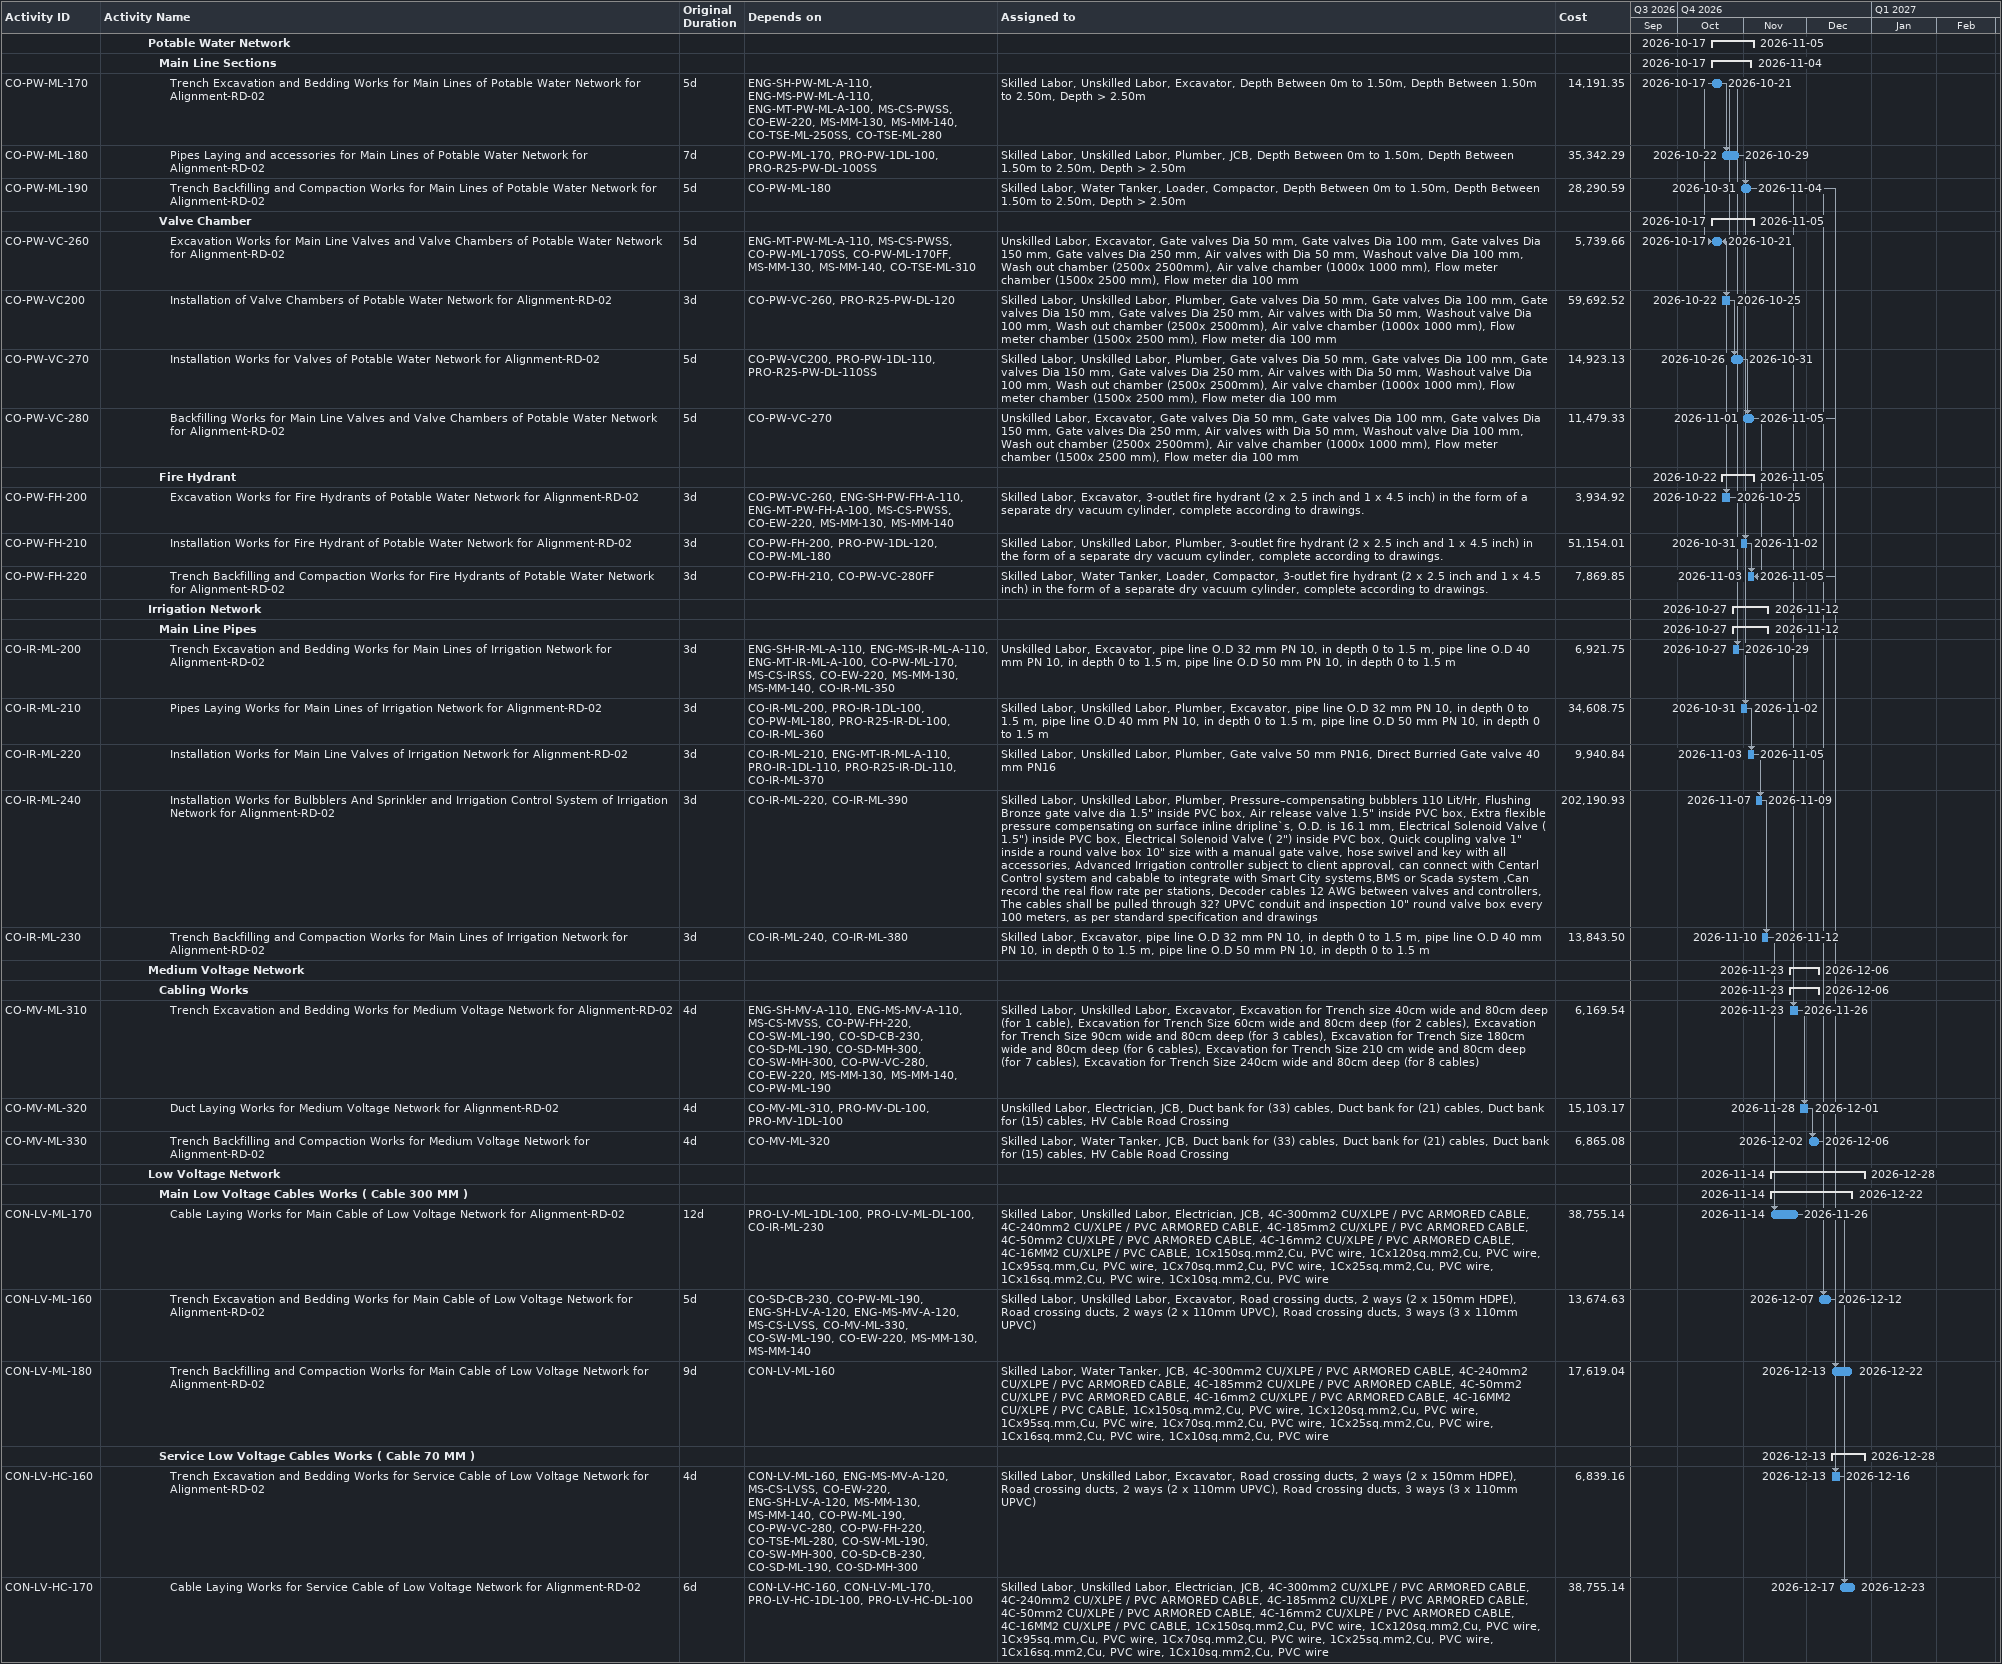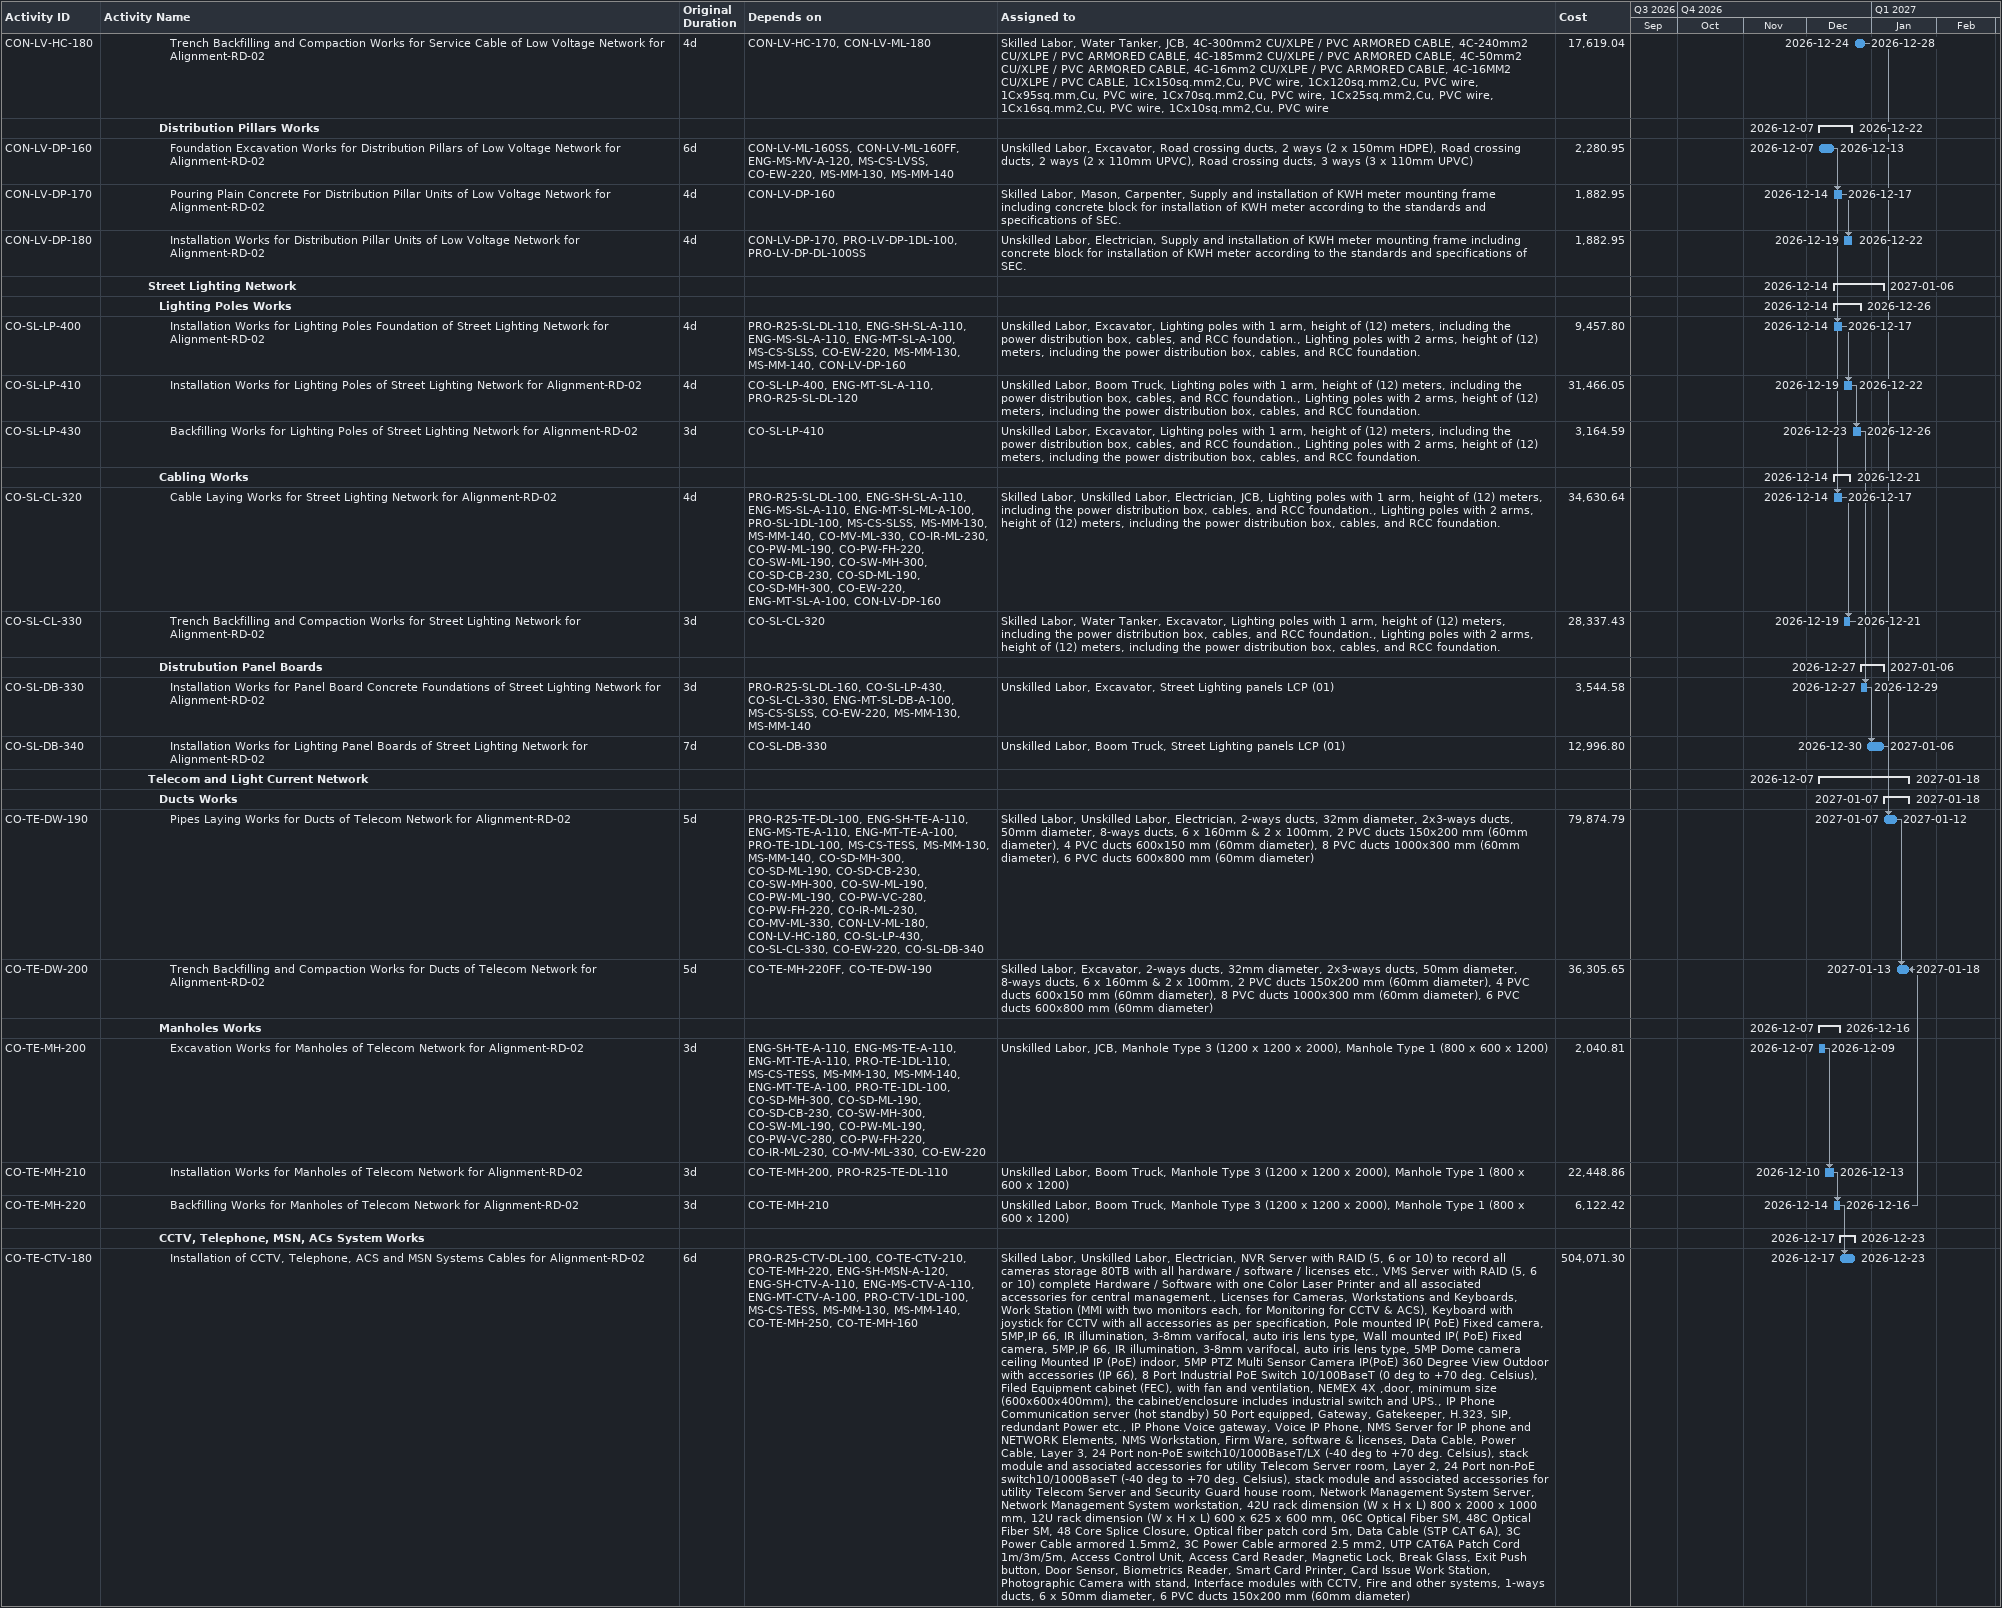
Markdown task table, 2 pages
| ID | Level | Task | Original duration | Start | Finish | Predecessors | Resources | Cost |
|---|---|---|---|---|---|---|---|---|
|  | 5 | **Potable Water Network** |  | 2026-10-17 | 2026-11-05 |  |  |  |
|  | 6 | **Main Line Sections** |  | 2026-10-17 | 2026-11-04 |  |  |  |
| CO-PW-ML-170 | 7 | Trench Excavation and Bedding Works for Main Lines of Potable Water Network for Alignment-RD-02 | 5d | 2026-10-17 | 2026-10-21 | ENG-SH-PW-ML-A-110, ENG-MS-PW-ML-A-110, ENG-MT-PW-ML-A-100, MS-CS-PWSS, CO-EW-220, MS-MM-130, MS-MM-140, CO-TSE-ML-250SS, CO-TSE-ML-280 | Skilled Labor, Unskilled Labor, Excavator, Depth Between 0m to 1.50m, Depth Between 1.50m to 2.50m, Depth > 2.50m | 14191.35 |
| CO-PW-ML-180 | 7 | Pipes Laying and accessories for Main Lines of Potable Water Network for Alignment-RD-02 | 7d | 2026-10-22 | 2026-10-29 | CO-PW-ML-170, PRO-PW-1DL-100, PRO-R25-PW-DL-100SS | Skilled Labor, Unskilled Labor, Plumber, JCB, Depth Between 0m to 1.50m, Depth Between 1.50m to 2.50m, Depth > 2.50m | 35342.29 |
| CO-PW-ML-190 | 7 | Trench Backfilling and Compaction Works for Main Lines of Potable Water Network for Alignment-RD-02 | 5d | 2026-10-31 | 2026-11-04 | CO-PW-ML-180 | Skilled Labor, Water Tanker, Loader, Compactor, Depth Between 0m to 1.50m, Depth Between 1.50m to 2.50m, Depth > 2.50m | 28290.59 |
|  | 6 | **Valve Chamber** |  | 2026-10-17 | 2026-11-05 |  |  |  |
| CO-PW-VC-260 | 7 | Excavation Works for Main Line Valves and Valve Chambers of Potable Water Network for Alignment-RD-02 | 5d | 2026-10-17 | 2026-10-21 | ENG-MT-PW-ML-A-110, MS-CS-PWSS, CO-PW-ML-170SS, CO-PW-ML-170FF, MS-MM-130, MS-MM-140, CO-TSE-ML-310 | Unskilled Labor, Excavator, Gate valves Dia 50 mm, Gate valves Dia 100 mm, Gate valves Dia 150 mm, Gate valves Dia 250 mm, Air valves with Dia 50 mm, Washout valve Dia 100 mm, Wash out chamber (2500x 2500mm), Air valve chamber (1000x 1000 mm), Flow meter chamber (1500x 2500 mm), Flow meter dia 100 mm | 5739.66 |
| CO-PW-VC200 | 7 | Installation of Valve Chambers of Potable Water Network for Alignment-RD-02 | 3d | 2026-10-22 | 2026-10-25 | CO-PW-VC-260, PRO-R25-PW-DL-120 | Skilled Labor, Unskilled Labor, Plumber, Gate valves Dia 50 mm, Gate valves Dia 100 mm, Gate valves Dia 150 mm, Gate valves Dia 250 mm, Air valves with Dia 50 mm, Washout valve Dia 100 mm, Wash out chamber (2500x 2500mm), Air valve chamber (1000x 1000 mm), Flow meter chamber (1500x 2500 mm), Flow meter dia 100 mm | 59692.52 |
| CO-PW-VC-270 | 7 | Installation Works for Valves of Potable Water Network for Alignment-RD-02 | 5d | 2026-10-26 | 2026-10-31 | CO-PW-VC200, PRO-PW-1DL-110, PRO-R25-PW-DL-110SS | Skilled Labor, Unskilled Labor, Plumber, Gate valves Dia 50 mm, Gate valves Dia 100 mm, Gate valves Dia 150 mm, Gate valves Dia 250 mm, Air valves with Dia 50 mm, Washout valve Dia 100 mm, Wash out chamber (2500x 2500mm), Air valve chamber (1000x 1000 mm), Flow meter chamber (1500x 2500 mm), Flow meter dia 100 mm | 14923.13 |
| CO-PW-VC-280 | 7 | Backfilling Works for Main Line Valves and Valve Chambers of Potable Water Network for Alignment-RD-02 | 5d | 2026-11-01 | 2026-11-05 | CO-PW-VC-270 | Unskilled Labor, Excavator, Gate valves Dia 50 mm, Gate valves Dia 100 mm, Gate valves Dia 150 mm, Gate valves Dia 250 mm, Air valves with Dia 50 mm, Washout valve Dia 100 mm, Wash out chamber (2500x 2500mm), Air valve chamber (1000x 1000 mm), Flow meter chamber (1500x 2500 mm), Flow meter dia 100 mm | 11479.33 |
|  | 6 | **Fire Hydrant** |  | 2026-10-22 | 2026-11-05 |  |  |  |
| CO-PW-FH-200 | 7 | Excavation Works for Fire Hydrants of Potable Water Network for Alignment-RD-02 | 3d | 2026-10-22 | 2026-10-25 | CO-PW-VC-260, ENG-SH-PW-FH-A-110, ENG-MT-PW-FH-A-100, MS-CS-PWSS, CO-EW-220, MS-MM-130, MS-MM-140 | Skilled Labor, Excavator, 3-outlet fire hydrant (2 x 2.5 inch and 1 x 4.5 inch) in the form of a separate dry vacuum cylinder, complete according to drawings. | 3934.92 |
| CO-PW-FH-210 | 7 | Installation Works for Fire Hydrant of Potable Water Network for Alignment-RD-02 | 3d | 2026-10-31 | 2026-11-02 | CO-PW-FH-200, PRO-PW-1DL-120, CO-PW-ML-180 | Skilled Labor, Unskilled Labor, Plumber, 3-outlet fire hydrant (2 x 2.5 inch and 1 x 4.5 inch) in the form of a separate dry vacuum cylinder, complete according to drawings. | 51154.01 |
| CO-PW-FH-220 | 7 | Trench Backfilling and Compaction Works for Fire Hydrants of Potable Water Network for Alignment-RD-02 | 3d | 2026-11-03 | 2026-11-05 | CO-PW-FH-210, CO-PW-VC-280FF | Skilled Labor, Water Tanker, Loader, Compactor, 3-outlet fire hydrant (2 x 2.5 inch and 1 x 4.5 inch) in the form of a separate dry vacuum cylinder, complete according to drawings. | 7869.85 |
|  | 5 | **Irrigation Network** |  | 2026-10-27 | 2026-11-12 |  |  |  |
|  | 6 | **Main Line Pipes** |  | 2026-10-27 | 2026-11-12 |  |  |  |
| CO-IR-ML-200 | 7 | Trench Excavation and Bedding Works for Main Lines of Irrigation Network for Alignment-RD-02 | 3d | 2026-10-27 | 2026-10-29 | ENG-SH-IR-ML-A-110, ENG-MS-IR-ML-A-110, ENG-MT-IR-ML-A-100, CO-PW-ML-170, MS-CS-IRSS, CO-EW-220, MS-MM-130, MS-MM-140, CO-IR-ML-350 | Unskilled Labor, Excavator, pipe line O.D 32 mm PN 10, in depth 0 to 1.5 m, pipe line O.D 40 mm PN 10, in depth 0 to 1.5 m, pipe line O.D 50 mm PN 10, in depth 0 to 1.5 m | 6921.75 |
| CO-IR-ML-210 | 7 | Pipes Laying Works for Main Lines of Irrigation Network for Alignment-RD-02 | 3d | 2026-10-31 | 2026-11-02 | CO-IR-ML-200, PRO-IR-1DL-100, CO-PW-ML-180, PRO-R25-IR-DL-100, CO-IR-ML-360 | Skilled Labor, Unskilled Labor, Plumber, Excavator, pipe line O.D 32 mm PN 10, in depth 0 to 1.5 m, pipe line O.D 40 mm PN 10, in depth 0 to 1.5 m, pipe line O.D 50 mm PN 10, in depth 0 to 1.5 m | 34608.75 |
| CO-IR-ML-220 | 7 | Installation Works for Main Line Valves of Irrigation Network for Alignment-RD-02 | 3d | 2026-11-03 | 2026-11-05 | CO-IR-ML-210, ENG-MT-IR-ML-A-110, PRO-IR-1DL-110, PRO-R25-IR-DL-110, CO-IR-ML-370 | Skilled Labor, Unskilled Labor, Plumber, Gate valve 50 mm PN16, Direct Burried Gate valve 40 mm PN16 | 9940.84 |
| CO-IR-ML-240 | 7 | Installation Works for Bulbblers And Sprinkler and Irrigation Control System of Irrigation Network for Alignment-RD-02 | 3d | 2026-11-07 | 2026-11-09 | CO-IR-ML-220, CO-IR-ML-390 | Skilled Labor, Unskilled Labor, Plumber, Pressure–compensating bubblers 110 Lit/Hr, Flushing Bronze gate valve dia 1.5" inside PVC box, Air release valve 1.5" inside PVC box, Extra flexible pressure compensating on surface inline dripline`s, O.D. is 16.1 mm, Electrical Solenoid Valve ( 1.5") inside PVC box, Electrical Solenoid Valve ( 2") inside PVC box, Quick coupling valve 1" inside a round valve box 10" size with a manual gate valve, hose swivel and key with all accessories, Advanced Irrigation controller subject to client approval, can connect with Centarl Control system and cabable to integrate with Smart City systems,BMS or Scada system ,Can record the real flow rate per stations, Decoder cables 12 AWG between valves and controllers, The cables shall be pulled through 32? UPVC conduit and inspection 10" round valve box every 100 meters, as per standard specification and drawings | 202190.93 |
| CO-IR-ML-230 | 7 | Trench Backfilling and Compaction Works for Main Lines of Irrigation Network for Alignment-RD-02 | 3d | 2026-11-10 | 2026-11-12 | CO-IR-ML-240, CO-IR-ML-380 | Skilled Labor, Excavator, pipe line O.D 32 mm PN 10, in depth 0 to 1.5 m, pipe line O.D 40 mm PN 10, in depth 0 to 1.5 m, pipe line O.D 50 mm PN 10, in depth 0 to 1.5 m | 13843.50 |
|  | 5 | **Medium Voltage Network** |  | 2026-11-23 | 2026-12-06 |  |  |  |
|  | 6 | **Cabling Works** |  | 2026-11-23 | 2026-12-06 |  |  |  |
| CO-MV-ML-310 | 7 | Trench Excavation and Bedding Works for Medium Voltage Network for Alignment-RD-02 | 4d | 2026-11-23 | 2026-11-26 | ENG-SH-MV-A-110, ENG-MS-MV-A-110, MS-CS-MVSS, CO-PW-FH-220, CO-SW-ML-190, CO-SD-CB-230, CO-SD-ML-190, CO-SD-MH-300, CO-SW-MH-300, CO-PW-VC-280, CO-EW-220, MS-MM-130, MS-MM-140, CO-PW-ML-190 | Skilled Labor, Unskilled Labor, Excavator, Excavation for Trench size 40cm wide and 80cm deep (for 1 cable), Excavation for Trench Size 60cm wide and 80cm deep (for 2 cables), Excavation for Trench Size 90cm wide and 80cm deep (for 3 cables), Excavation for Trench Size 180cm wide and 80cm deep (for 6 cables), Excavation for Trench Size 210 cm wide and 80cm deep (for 7 cables), Excavation for Trench Size 240cm wide and 80cm deep (for 8 cables) | 6169.54 |
| CO-MV-ML-320 | 7 | Duct Laying Works for Medium Voltage Network for Alignment-RD-02 | 4d | 2026-11-28 | 2026-12-01 | CO-MV-ML-310, PRO-MV-DL-100, PRO-MV-1DL-100 | Unskilled Labor, Electrician, JCB, Duct bank for (33) cables, Duct bank for (21) cables, Duct bank for (15) cables, HV Cable Road Crossing | 15103.17 |
| CO-MV-ML-330 | 7 | Trench Backfilling and Compaction Works for Medium Voltage Network for Alignment-RD-02 | 4d | 2026-12-02 | 2026-12-06 | CO-MV-ML-320 | Skilled Labor, Water Tanker, JCB, Duct bank for (33) cables, Duct bank for (21) cables, Duct bank for (15) cables, HV Cable Road Crossing | 6865.08 |
|  | 5 | **Low Voltage Network** |  | 2026-11-14 | 2026-12-28 |  |  |  |
|  | 6 | **Main Low Voltage Cables Works ( Cable 300 MM )** |  | 2026-11-14 | 2026-12-22 |  |  |  |
| CON-LV-ML-170 | 7 | Cable Laying Works for Main Cable of Low Voltage Network for Alignment-RD-02 | 12d | 2026-11-14 | 2026-11-26 | PRO-LV-ML-1DL-100, PRO-LV-ML-DL-100, CO-IR-ML-230 | Skilled Labor, Unskilled Labor, Electrician, JCB, 4C-300mm2 CU/XLPE / PVC ARMORED CABLE, 4C-240mm2 CU/XLPE / PVC ARMORED CABLE, 4C-185mm2 CU/XLPE / PVC ARMORED CABLE, 4C-50mm2 CU/XLPE / PVC ARMORED CABLE, 4C-16mm2 CU/XLPE / PVC ARMORED CABLE, 4C-16MM2 CU/XLPE / PVC CABLE, 1Cx150sq.mm2,Cu, PVC wire, 1Cx120sq.mm2,Cu, PVC wire, 1Cx95sq.mm,Cu, PVC wire, 1Cx70sq.mm2,Cu, PVC wire, 1Cx25sq.mm2,Cu, PVC wire, 1Cx16sq.mm2,Cu, PVC wire, 1Cx10sq.mm2,Cu, PVC wire | 38755.14 |
| CON-LV-ML-160 | 7 | Trench Excavation and Bedding Works for Main Cable of Low Voltage Network for Alignment-RD-02 | 5d | 2026-12-07 | 2026-12-12 | CO-SD-CB-230, CO-PW-ML-190, ENG-SH-LV-A-120, ENG-MS-MV-A-120, MS-CS-LVSS, CO-MV-ML-330, CO-SW-ML-190, CO-EW-220, MS-MM-130, MS-MM-140 | Skilled Labor, Unskilled Labor, Excavator, Road crossing ducts, 2 ways (2 x 150mm HDPE), Road crossing ducts, 2 ways (2 x 110mm UPVC), Road crossing ducts, 3 ways (3 x 110mm UPVC) | 13674.63 |
| CON-LV-ML-180 | 7 | Trench Backfilling and Compaction Works for Main Cable of Low Voltage Network for Alignment-RD-02 | 9d | 2026-12-13 | 2026-12-22 | CON-LV-ML-160 | Skilled Labor, Water Tanker, JCB, 4C-300mm2 CU/XLPE / PVC ARMORED CABLE, 4C-240mm2 CU/XLPE / PVC ARMORED CABLE, 4C-185mm2 CU/XLPE / PVC ARMORED CABLE, 4C-50mm2 CU/XLPE / PVC ARMORED CABLE, 4C-16mm2 CU/XLPE / PVC ARMORED CABLE, 4C-16MM2 CU/XLPE / PVC CABLE, 1Cx150sq.mm2,Cu, PVC wire, 1Cx120sq.mm2,Cu, PVC wire, 1Cx95sq.mm,Cu, PVC wire, 1Cx70sq.mm2,Cu, PVC wire, 1Cx25sq.mm2,Cu, PVC wire, 1Cx16sq.mm2,Cu, PVC wire, 1Cx10sq.mm2,Cu, PVC wire | 17619.04 |
|  | 6 | **Service Low Voltage Cables Works ( Cable 70 MM )** |  | 2026-12-13 | 2026-12-28 |  |  |  |
| CON-LV-HC-160 | 7 | Trench Excavation and Bedding Works for Service Cable of Low Voltage Network for Alignment-RD-02 | 4d | 2026-12-13 | 2026-12-16 | CON-LV-ML-160, ENG-MS-MV-A-120, MS-CS-LVSS, CO-EW-220, ENG-SH-LV-A-120, MS-MM-130, MS-MM-140, CO-PW-ML-190, CO-PW-VC-280, CO-PW-FH-220, CO-TSE-ML-280, CO-SW-ML-190, CO-SW-MH-300, CO-SD-CB-230, CO-SD-ML-190, CO-SD-MH-300 | Skilled Labor, Unskilled Labor, Excavator, Road crossing ducts, 2 ways (2 x 150mm HDPE), Road crossing ducts, 2 ways (2 x 110mm UPVC), Road crossing ducts, 3 ways (3 x 110mm UPVC) | 6839.16 |
| CON-LV-HC-170 | 7 | Cable Laying Works for Service Cable of Low Voltage Network for Alignment-RD-02 | 6d | 2026-12-17 | 2026-12-23 | CON-LV-HC-160, CON-LV-ML-170, PRO-LV-HC-1DL-100, PRO-LV-HC-DL-100 | Skilled Labor, Unskilled Labor, Electrician, JCB, 4C-300mm2 CU/XLPE / PVC ARMORED CABLE, 4C-240mm2 CU/XLPE / PVC ARMORED CABLE, 4C-185mm2 CU/XLPE / PVC ARMORED CABLE, 4C-50mm2 CU/XLPE / PVC ARMORED CABLE, 4C-16mm2 CU/XLPE / PVC ARMORED CABLE, 4C-16MM2 CU/XLPE / PVC CABLE, 1Cx150sq.mm2,Cu, PVC wire, 1Cx120sq.mm2,Cu, PVC wire, 1Cx95sq.mm,Cu, PVC wire, 1Cx70sq.mm2,Cu, PVC wire, 1Cx25sq.mm2,Cu, PVC wire, 1Cx16sq.mm2,Cu, PVC wire, 1Cx10sq.mm2,Cu, PVC wire | 38755.14 |
| CON-LV-HC-180 | 7 | Trench Backfilling and Compaction Works for Service Cable of Low Voltage Network for Alignment-RD-02 | 4d | 2026-12-24 | 2026-12-28 | CON-LV-HC-170, CON-LV-ML-180 | Skilled Labor, Water Tanker, JCB, 4C-300mm2 CU/XLPE / PVC ARMORED CABLE, 4C-240mm2 CU/XLPE / PVC ARMORED CABLE, 4C-185mm2 CU/XLPE / PVC ARMORED CABLE, 4C-50mm2 CU/XLPE / PVC ARMORED CABLE, 4C-16mm2 CU/XLPE / PVC ARMORED CABLE, 4C-16MM2 CU/XLPE / PVC CABLE, 1Cx150sq.mm2,Cu, PVC wire, 1Cx120sq.mm2,Cu, PVC wire, 1Cx95sq.mm,Cu, PVC wire, 1Cx70sq.mm2,Cu, PVC wire, 1Cx25sq.mm2,Cu, PVC wire, 1Cx16sq.mm2,Cu, PVC wire, 1Cx10sq.mm2,Cu, PVC wire | 17619.04 |
|  | 6 | **Distribution Pillars Works** |  | 2026-12-07 | 2026-12-22 |  |  |  |
| CON-LV-DP-160 | 7 | Foundation Excavation Works for Distribution Pillars of Low Voltage Network for Alignment-RD-02 | 6d | 2026-12-07 | 2026-12-13 | CON-LV-ML-160SS, CON-LV-ML-160FF, ENG-MS-MV-A-120, MS-CS-LVSS, CO-EW-220, MS-MM-130, MS-MM-140 | Unskilled Labor, Excavator, Road crossing ducts, 2 ways (2 x 150mm HDPE), Road crossing ducts, 2 ways (2 x 110mm UPVC), Road crossing ducts, 3 ways (3 x 110mm UPVC) | 2280.95 |
| CON-LV-DP-170 | 7 | Pouring Plain Concrete For Distribution Pillar Units of Low Voltage Network for Alignment-RD-02 | 4d | 2026-12-14 | 2026-12-17 | CON-LV-DP-160 | Skilled Labor, Mason, Carpenter, Supply and installation of KWH meter mounting frame including concrete block for installation of KWH meter according to the standards and specifications of SEC. | 1882.95 |
| CON-LV-DP-180 | 7 | Installation Works for Distribution Pillar Units of Low Voltage Network for Alignment-RD-02 | 4d | 2026-12-19 | 2026-12-22 | CON-LV-DP-170, PRO-LV-DP-1DL-100, PRO-LV-DP-DL-100SS | Unskilled Labor, Electrician, Supply and installation of KWH meter mounting frame including concrete block for installation of KWH meter according to the standards and specifications of SEC. | 1882.95 |
|  | 5 | **Street Lighting Network** |  | 2026-12-14 | 2027-01-06 |  |  |  |
|  | 6 | **Lighting Poles Works** |  | 2026-12-14 | 2026-12-26 |  |  |  |
| CO-SL-LP-400 | 7 | Installation Works for Lighting Poles Foundation of Street Lighting Network for Alignment-RD-02 | 4d | 2026-12-14 | 2026-12-17 | PRO-R25-SL-DL-110, ENG-SH-SL-A-110, ENG-MS-SL-A-110, ENG-MT-SL-A-100, MS-CS-SLSS, CO-EW-220, MS-MM-130, MS-MM-140, CON-LV-DP-160 | Unskilled Labor, Excavator, Lighting poles with 1 arm, height of (12) meters, including the power distribution box, cables, and RCC foundation., Lighting poles with 2 arms, height of (12) meters, including the power distribution box, cables, and RCC foundation. | 9457.80 |
| CO-SL-LP-410 | 7 | Installation Works for Lighting Poles of Street Lighting Network for Alignment-RD-02 | 4d | 2026-12-19 | 2026-12-22 | CO-SL-LP-400, ENG-MT-SL-A-110, PRO-R25-SL-DL-120 | Unskilled Labor, Boom Truck, Lighting poles with 1 arm, height of (12) meters, including the power distribution box, cables, and RCC foundation., Lighting poles with 2 arms, height of (12) meters, including the power distribution box, cables, and RCC foundation. | 31466.05 |
| CO-SL-LP-430 | 7 | Backfilling Works for Lighting Poles of Street Lighting Network for Alignment-RD-02 | 3d | 2026-12-23 | 2026-12-26 | CO-SL-LP-410 | Unskilled Labor, Excavator, Lighting poles with 1 arm, height of (12) meters, including the power distribution box, cables, and RCC foundation., Lighting poles with 2 arms, height of (12) meters, including the power distribution box, cables, and RCC foundation. | 3164.59 |
|  | 6 | **Cabling Works** |  | 2026-12-14 | 2026-12-21 |  |  |  |
| CO-SL-CL-320 | 7 | Cable Laying Works for Street Lighting Network for Alignment-RD-02 | 4d | 2026-12-14 | 2026-12-17 | PRO-R25-SL-DL-100, ENG-SH-SL-A-110, ENG-MS-SL-A-110, ENG-MT-SL-ML-A-100, PRO-SL-1DL-100, MS-CS-SLSS, MS-MM-130, MS-MM-140, CO-MV-ML-330, CO-IR-ML-230, CO-PW-ML-190, CO-PW-FH-220, CO-SW-ML-190, CO-SW-MH-300, CO-SD-CB-230, CO-SD-ML-190, CO-SD-MH-300, CO-EW-220, ENG-MT-SL-A-100, CON-LV-DP-160 | Skilled Labor, Unskilled Labor, Electrician, JCB, Lighting poles with 1 arm, height of (12) meters, including the power distribution box, cables, and RCC foundation., Lighting poles with 2 arms, height of (12) meters, including the power distribution box, cables, and RCC foundation. | 34630.64 |
| CO-SL-CL-330 | 7 | Trench Backfilling and Compaction Works for Street Lighting Network for Alignment-RD-02 | 3d | 2026-12-19 | 2026-12-21 | CO-SL-CL-320 | Skilled Labor, Water Tanker, Excavator, Lighting poles with 1 arm, height of (12) meters, including the power distribution box, cables, and RCC foundation., Lighting poles with 2 arms, height of (12) meters, including the power distribution box, cables, and RCC foundation. | 28337.43 |
|  | 6 | **Distrubution Panel Boards** |  | 2026-12-27 | 2027-01-06 |  |  |  |
| CO-SL-DB-330 | 7 | Installation Works for Panel Board Concrete Foundations of Street Lighting Network for Alignment-RD-02 | 3d | 2026-12-27 | 2026-12-29 | PRO-R25-SL-DL-160, CO-SL-LP-430, CO-SL-CL-330, ENG-MT-SL-DB-A-100, MS-CS-SLSS, CO-EW-220, MS-MM-130, MS-MM-140 | Unskilled Labor, Excavator, Street Lighting panels LCP (01) | 3544.58 |
| CO-SL-DB-340 | 7 | Installation Works for Lighting Panel Boards of Street Lighting Network for Alignment-RD-02 | 7d | 2026-12-30 | 2027-01-06 | CO-SL-DB-330 | Unskilled Labor, Boom Truck, Street Lighting panels LCP (01) | 12996.80 |
|  | 5 | **Telecom and Light Current Network** |  | 2026-12-07 | 2027-01-18 |  |  |  |
|  | 6 | **Ducts Works** |  | 2027-01-07 | 2027-01-18 |  |  |  |
| CO-TE-DW-190 | 7 | Pipes Laying Works for Ducts of Telecom Network for Alignment-RD-02 | 5d | 2027-01-07 | 2027-01-12 | PRO-R25-TE-DL-100, ENG-SH-TE-A-110, ENG-MS-TE-A-110, ENG-MT-TE-A-100, PRO-TE-1DL-100, MS-CS-TESS, MS-MM-130, MS-MM-140, CO-SD-MH-300, CO-SD-ML-190, CO-SD-CB-230, CO-SW-MH-300, CO-SW-ML-190, CO-PW-ML-190, CO-PW-VC-280, CO-PW-FH-220, CO-IR-ML-230, CO-MV-ML-330, CON-LV-ML-180, CON-LV-HC-180, CO-SL-LP-430, CO-SL-CL-330, CO-EW-220, CO-SL-DB-340 | Skilled Labor, Unskilled Labor, Electrician, 2-ways ducts, 32mm diameter, 2x3-ways ducts, 50mm diameter, 8-ways ducts, 6 x 160mm & 2 x 100mm, 2 PVC ducts 150x200 mm (60mm diameter), 4 PVC ducts 600x150 mm (60mm diameter), 8 PVC ducts 1000x300 mm (60mm diameter), 6 PVC ducts 600x800 mm (60mm diameter) | 79874.79 |
| CO-TE-DW-200 | 7 | Trench Backfilling and Compaction Works for Ducts of Telecom Network for Alignment-RD-02 | 5d | 2027-01-13 | 2027-01-18 | CO-TE-MH-220FF, CO-TE-DW-190 | Skilled Labor, Excavator, 2-ways ducts, 32mm diameter, 2x3-ways ducts, 50mm diameter, 8-ways ducts, 6 x 160mm & 2 x 100mm, 2 PVC ducts 150x200 mm (60mm diameter), 4 PVC ducts 600x150 mm (60mm diameter), 8 PVC ducts 1000x300 mm (60mm diameter), 6 PVC ducts 600x800 mm (60mm diameter) | 36305.65 |
|  | 6 | **Manholes Works** |  | 2026-12-07 | 2026-12-16 |  |  |  |
| CO-TE-MH-200 | 7 | Excavation Works for Manholes of Telecom Network for Alignment-RD-02 | 3d | 2026-12-07 | 2026-12-09 | ENG-SH-TE-A-110, ENG-MS-TE-A-110, ENG-MT-TE-A-110, PRO-TE-1DL-110, MS-CS-TESS, MS-MM-130, MS-MM-140, ENG-MT-TE-A-100, PRO-TE-1DL-100, CO-SD-MH-300, CO-SD-ML-190, CO-SD-CB-230, CO-SW-MH-300, CO-SW-ML-190, CO-PW-ML-190, CO-PW-VC-280, CO-PW-FH-220, CO-IR-ML-230, CO-MV-ML-330, CO-EW-220 | Unskilled Labor, JCB, Manhole Type 3 (1200 x 1200 x 2000), Manhole Type 1 (800 x 600 x 1200) | 2040.81 |
| CO-TE-MH-210 | 7 | Installation Works for Manholes of Telecom Network for Alignment-RD-02 | 3d | 2026-12-10 | 2026-12-13 | CO-TE-MH-200, PRO-R25-TE-DL-110 | Unskilled Labor, Boom Truck, Manhole Type 3 (1200 x 1200 x 2000), Manhole Type 1 (800 x 600 x 1200) | 22448.86 |
| CO-TE-MH-220 | 7 | Backfilling Works for Manholes of Telecom Network for Alignment-RD-02 | 3d | 2026-12-14 | 2026-12-16 | CO-TE-MH-210 | Unskilled Labor, Boom Truck, Manhole Type 3 (1200 x 1200 x 2000), Manhole Type 1 (800 x 600 x 1200) | 6122.42 |
|  | 6 | **CCTV, Telephone, MSN, ACs System Works** |  | 2026-12-17 | 2026-12-23 |  |  |  |
| CO-TE-CTV-180 | 7 | Installation of CCTV, Telephone, ACS and MSN Systems Cables for Alignment-RD-02 | 6d | 2026-12-17 | 2026-12-23 | PRO-R25-CTV-DL-100, CO-TE-CTV-210, CO-TE-MH-220, ENG-SH-MSN-A-120, ENG-SH-CTV-A-110, ENG-MS-CTV-A-110, ENG-MT-CTV-A-100, PRO-CTV-1DL-100, MS-CS-TESS, MS-MM-130, MS-MM-140, CO-TE-MH-250, CO-TE-MH-160 | Skilled Labor, Unskilled Labor, Electrician, NVR Server with RAID (5, 6 or 10) to record all cameras storage 80TB with all hardware / software / licenses etc., VMS Server with RAID (5, 6 or 10) complete Hardware / Software with one Color Laser Printer and all associated accessories for central management., Licenses for Cameras, Workstations and Keyboards, Work Station (MMI with two monitors each, for Monitoring for CCTV & ACS), Keyboard with joystick for CCTV with all accessories as per specification, Pole mounted IP( PoE) Fixed camera, 5MP,IP 66, IR illumination, 3-8mm varifocal, auto iris lens type, Wall mounted IP( PoE) Fixed camera, 5MP,IP 66, IR illumination, 3-8mm varifocal, auto iris lens type, 5MP Dome camera ceiling Mounted IP (PoE) indoor, 5MP PTZ Multi Sensor Camera IP(PoE) 360 Degree View Outdoor with accessories (IP 66), 8 Port Industrial PoE Switch 10/100BaseT (0 deg to +70 deg. Celsius), Filed Equipment cabinet (FEC), with fan and ventilation, NEMEX 4X ,door, minimum size (600x600x400mm), the cabinet/enclosure includes industrial switch and UPS., IP Phone Communication server (hot standby) 50 Port equipped, Gateway, Gatekeeper, H.323, SIP, redundant Power etc., IP Phone Voice gateway, Voice IP Phone, NMS Server for IP phone and NETWORK Elements, NMS Workstation, Firm Ware, software & licenses, Data Cable, Power Cable, Layer 3, 24 Port non-PoE switch10/1000BaseT/LX (-40 deg to +70 deg. Celsius), stack module and associated accessories for utility Telecom Server room, Layer 2, 24 Port non-PoE switch10/1000BaseT (-40 deg to +70 deg. Celsius), stack module and associated accessories for utility Telecom Server and Security Guard house room, Network Management System Server, Network Management System workstation, 42U rack dimension (W x H x L) 800 x 2000 x 1000 mm, 12U rack dimension (W x H x L) 600 x 625 x 600 mm, 06C Optical Fiber SM, 48C Optical Fiber SM, 48 Core Splice Closure, Optical fiber patch cord 5m, Data Cable (STP CAT 6A), 3C Power Cable armored 1.5mm2, 3C Power Cable armored 2.5 mm2, UTP CAT6A Patch Cord 1m/3m/5m, Access Control Unit, Access Card Reader, Magnetic Lock, Break Glass, Exit Push button, Door Sensor, Biometrics Reader, Smart Card Printer, Card Issue Work Station, Photographic Camera with stand, Interface modules with CCTV, Fire and other systems, 1-ways ducts, 6 x 50mm diameter, 6 PVC ducts 150x200 mm (60mm diameter) | 504071.30 |
